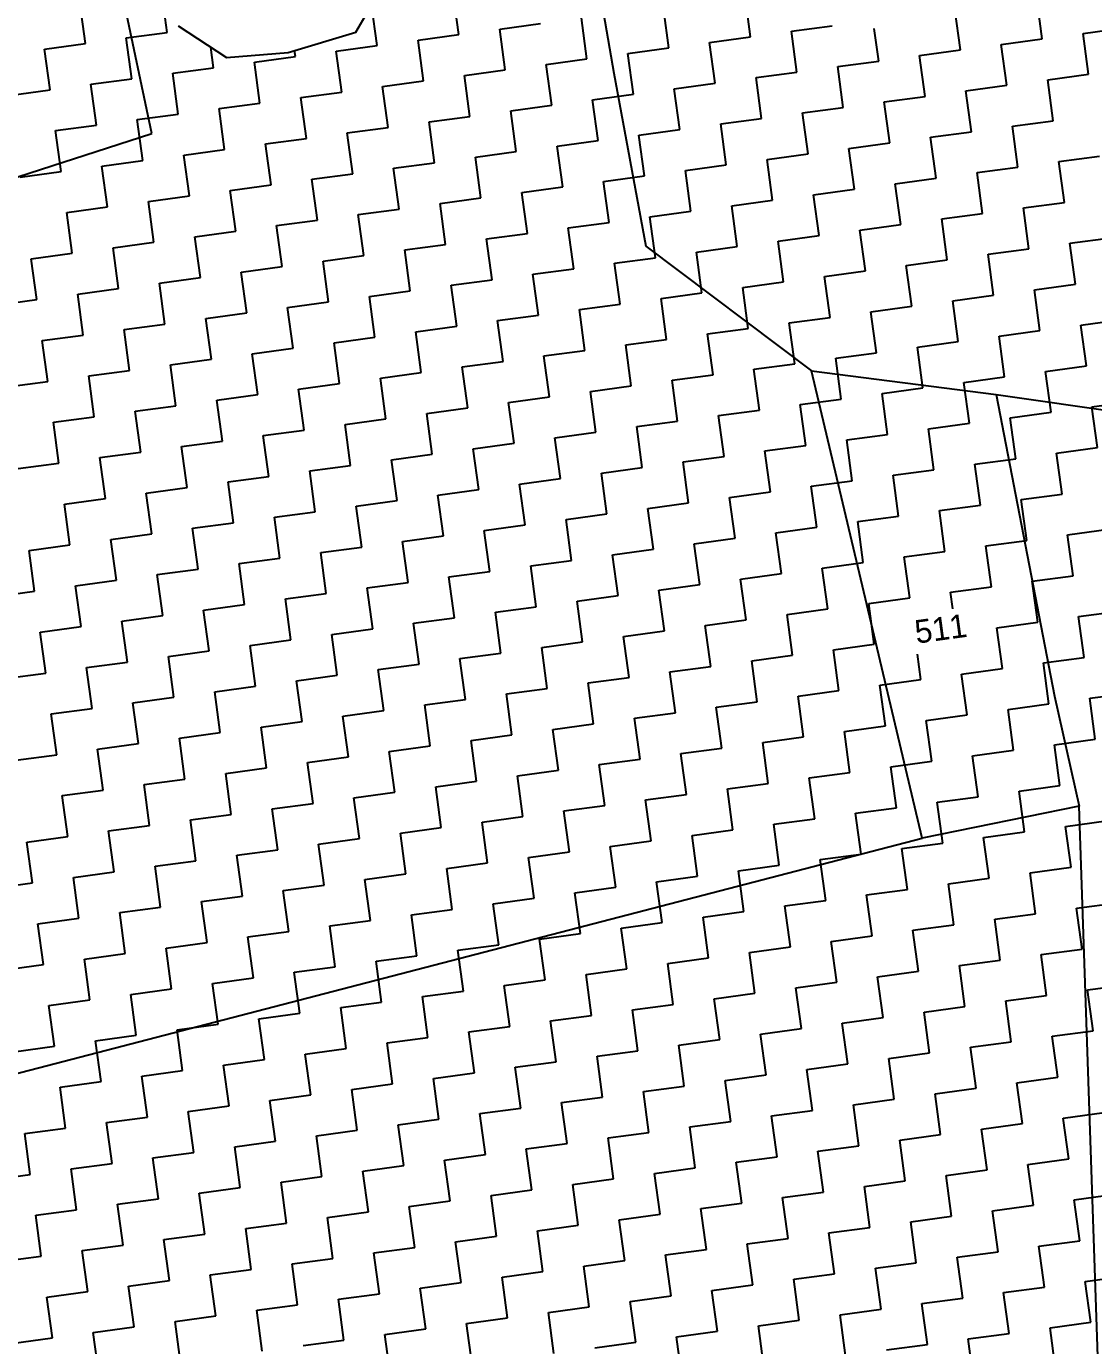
# Model space of a CAD drawing. Header units: metres. Extents: x 318393 to 319412, y 1868341 to 1869380.
# Drawn here: x 318640.6 to 318741.3, y 1869068.6 to 1869193.2 of the extents above; entities that cross this region are included whole.
import ezdxf

# ---------------------------------------------------------------- set-up
doc = ezdxf.new("R2010")
doc.units = ezdxf.units.M
doc.header["$LTSCALE"] = 0.3
doc.header["$MEASUREMENT"] = 0
for name, color, linetype in [('POLY_HATCH', 12, 'CONTINUOUS'), ('POLY_PARCEL', 6, 'CONTINUOUS'), ('TEXT_PARCEL', 7, 'CONTINUOUS')]:
    doc.layers.add(name, color=color, linetype=linetype)
doc.styles.add('TEXT_MAP', font='')
doc.styles.get('TEXT_MAP').set_extended_font_data('Kruti Dev 050')

msp = doc.modelspace()

# ---------------------------------------------------------------- linework, layer by layer
at = {"layer": 'POLY_HATCH'}
for p, q in [((318671.69, 1869192.68), (318675.08, 1869198.54)), ((318654.91, 1869193.28), (318659.47, 1869190.29)), ((318665.31, 1869190.75), (318671.69, 1869192.68)), ((318659.47, 1869190.29), (318665.31, 1869190.75))]:
    msp.add_line(p, q, dxfattribs=at)
at = {"layer": 'POLY_HATCH', "linetype": 'Continuous'}
for p, q in [((318681.41, 1869192.45), (318680.89, 1869196.31)), ((318708.95, 1869192.25), (318708.43, 1869196.11)), ((318646.16, 1869191.62), (318645.64, 1869195.48)), ((318673.7, 1869191.41), (318673.18, 1869195.25)), ((318701.23, 1869191.2), (318700.76, 1869194.74)), ((318728.77, 1869191), (318728.25, 1869194.85)), ((318736.49, 1869192.04), (318735.97, 1869195.9)), ((318653.88, 1869192.66), (318653.69, 1869194.05)), ((318685.27, 1869192.97), (318689.13, 1869193.5)), ((318693.51, 1869190.16), (318692.99, 1869194.02)), ((318650.02, 1869192.14), (318653.88, 1869192.66)), ((318677.56, 1869191.93), (318681.41, 1869192.45)), ((318685.8, 1869189.12), (318685.27, 1869192.97)), ((318705.09, 1869191.72), (318708.95, 1869192.25)), ((318712.81, 1869192.77), (318716.67, 1869193.29)), ((318713.33, 1869188.91), (318712.81, 1869192.77)), ((318721.05, 1869189.95), (318720.64, 1869193.02)), ((318740.35, 1869192.56), (318744.21, 1869193.08)), ((318740.87, 1869188.7), (318740.35, 1869192.56)), ((318642.3, 1869191.09), (318646.16, 1869191.62)), ((318642.82, 1869187.24), (318642.3, 1869191.09)), ((318650.54, 1869188.28), (318650.02, 1869192.14)), ((318658.26, 1869189.32), (318658, 1869191.25)), ((318669.84, 1869190.89), (318673.7, 1869191.41)), ((318678.08, 1869188.07), (318677.56, 1869191.93)), ((318697.37, 1869190.68), (318701.23, 1869191.2)), ((318705.61, 1869187.86), (318705.09, 1869191.72)), ((318724.91, 1869190.47), (318728.77, 1869191)), ((318732.63, 1869191.52), (318736.49, 1869192.04)), ((318733.15, 1869187.66), (318732.63, 1869191.52)), ((318662.12, 1869189.84), (318665.98, 1869190.37)), ((318662.64, 1869185.98), (318662.12, 1869189.84)), ((318665.98, 1869190.37), (318665.9, 1869190.93)), ((318670.36, 1869187.03), (318669.84, 1869190.89)), ((318689.66, 1869189.64), (318693.51, 1869190.16)), ((318697.9, 1869186.82), (318697.37, 1869190.68)), ((318717.19, 1869189.43), (318721.05, 1869189.95)), ((318725.43, 1869186.61), (318724.91, 1869190.47)), ((318654.4, 1869188.8), (318658.26, 1869189.32)), ((318654.92, 1869184.94), (318654.4, 1869188.8)), ((318681.94, 1869188.59), (318685.8, 1869189.12)), ((318682.46, 1869184.73), (318681.94, 1869188.59)), ((318690.18, 1869185.78), (318689.66, 1869189.64)), ((318709.47, 1869188.39), (318713.33, 1869188.91)), ((318717.71, 1869185.57), (318717.19, 1869189.43)), ((318737.01, 1869188.18), (318740.87, 1869188.7)), ((318638.96, 1869186.71), (318642.82, 1869187.24)), ((318646.68, 1869187.76), (318650.54, 1869188.28)), ((318647.2, 1869183.9), (318646.68, 1869187.76)), ((318674.22, 1869187.55), (318678.08, 1869188.07)), ((318674.74, 1869183.69), (318674.22, 1869187.55)), ((318701.75, 1869187.34), (318705.61, 1869187.86)), ((318702.28, 1869183.48), (318701.75, 1869187.34)), ((318710, 1869184.53), (318709.47, 1869188.39)), ((318729.29, 1869187.14), (318733.15, 1869187.66)), ((318737.53, 1869184.32), (318737.01, 1869188.18)), ((318658.78, 1869185.46), (318662.64, 1869185.98)), ((318666.5, 1869186.51), (318670.36, 1869187.03)), ((318667.02, 1869182.65), (318666.5, 1869186.51)), ((318694.04, 1869186.3), (318697.9, 1869186.82)), ((318694.56, 1869182.44), (318694.04, 1869186.3)), ((318721.57, 1869186.09), (318725.43, 1869186.61)), ((318722.09, 1869182.23), (318721.57, 1869186.09)), ((318729.81, 1869183.28), (318729.29, 1869187.14)), ((318651.06, 1869184.42), (318654.92, 1869184.94)), ((318659.3, 1869181.6), (318658.78, 1869185.46)), ((318678.6, 1869184.21), (318682.46, 1869184.73)), ((318686.32, 1869185.26), (318690.18, 1869185.78)), ((318686.84, 1869181.4), (318686.32, 1869185.26)), ((318713.85, 1869185.05), (318717.71, 1869185.57)), ((318714.38, 1869181.19), (318713.85, 1869185.05)), ((318643.34, 1869183.38), (318647.2, 1869183.9)), ((318651.58, 1869180.56), (318651.06, 1869184.42)), ((318670.88, 1869183.17), (318674.74, 1869183.69)), ((318679.12, 1869180.35), (318678.6, 1869184.21)), ((318698.42, 1869182.96), (318702.28, 1869183.48)), ((318706.14, 1869184.01), (318710, 1869184.53)), ((318706.66, 1869180.15), (318706.14, 1869184.01)), ((318733.67, 1869183.8), (318737.53, 1869184.32)), ((318734.19, 1869179.94), (318733.67, 1869183.8)), ((318643.87, 1869179.52), (318643.34, 1869183.38)), ((318663.16, 1869182.13), (318667.02, 1869182.65)), ((318671.4, 1869179.31), (318670.88, 1869183.17)), ((318690.7, 1869181.92), (318694.56, 1869182.44)), ((318698.94, 1869179.1), (318698.42, 1869182.96)), ((318725.95, 1869182.76), (318729.81, 1869183.28)), ((318726.48, 1869178.9), (318725.95, 1869182.76)), ((318655.44, 1869181.08), (318659.3, 1869181.6)), ((318655.97, 1869177.22), (318655.44, 1869181.08)), ((318663.68, 1869178.27), (318663.16, 1869182.13)), ((318682.98, 1869180.87), (318686.84, 1869181.4)), ((318691.22, 1869178.06), (318690.7, 1869181.92)), ((318710.52, 1869180.67), (318714.38, 1869181.19)), ((318718.24, 1869181.71), (318722.09, 1869182.23)), ((318718.76, 1869177.85), (318718.24, 1869181.71)), ((318647.72, 1869180.04), (318651.58, 1869180.56)), ((318648.25, 1869176.18), (318647.72, 1869180.04)), ((318675.26, 1869179.83), (318679.12, 1869180.35)), ((318675.78, 1869175.97), (318675.26, 1869179.83)), ((318683.5, 1869177.02), (318682.98, 1869180.87)), ((318702.8, 1869179.62), (318706.66, 1869180.15)), ((318711.04, 1869176.81), (318710.52, 1869180.67)), ((318730.34, 1869179.42), (318734.19, 1869179.94)), ((318738.05, 1869180.46), (318741.91, 1869180.98)), ((318738.58, 1869176.6), (318738.05, 1869180.46)), ((318640.01, 1869178.99), (318643.87, 1869179.52)), ((318667.54, 1869178.79), (318671.4, 1869179.31)), ((318668.06, 1869174.93), (318667.54, 1869178.79)), ((318695.08, 1869178.58), (318698.94, 1869179.1)), ((318695.6, 1869174.72), (318695.08, 1869178.58)), ((318703.32, 1869175.77), (318702.8, 1869179.62)), ((318722.62, 1869178.37), (318726.48, 1869178.9)), ((318730.86, 1869175.56), (318730.34, 1869179.42)), ((318659.82, 1869177.74), (318663.68, 1869178.27)), ((318660.35, 1869173.89), (318659.82, 1869177.74)), ((318687.36, 1869177.54), (318691.22, 1869178.06)), ((318687.88, 1869173.68), (318687.36, 1869177.54)), ((318714.9, 1869177.33), (318718.76, 1869177.85)), ((318715.42, 1869173.47), (318714.9, 1869177.33)), ((318723.14, 1869174.51), (318722.62, 1869178.37)), ((318644.39, 1869175.66), (318648.25, 1869176.18)), ((318652.11, 1869176.7), (318655.97, 1869177.22)), ((318652.63, 1869172.84), (318652.11, 1869176.7)), ((318679.64, 1869176.49), (318683.5, 1869177.02)), ((318680.16, 1869172.63), (318679.64, 1869176.49)), ((318707.18, 1869176.29), (318711.04, 1869176.81)), ((318707.7, 1869172.43), (318707.18, 1869176.29)), ((318734.72, 1869176.08), (318738.58, 1869176.6)), ((318735.24, 1869172.22), (318734.72, 1869176.08)), ((318644.91, 1869171.8), (318644.39, 1869175.66)), ((318664.21, 1869174.41), (318668.06, 1869174.93)), ((318671.92, 1869175.45), (318675.78, 1869175.97)), ((318672.45, 1869171.59), (318671.92, 1869175.45)), ((318699.46, 1869175.24), (318703.32, 1869175.77)), ((318699.98, 1869171.38), (318699.46, 1869175.24)), ((318727, 1869175.04), (318730.86, 1869175.56)), ((318727.52, 1869171.18), (318727, 1869175.04)), ((318656.49, 1869173.36), (318660.35, 1869173.89)), ((318664.73, 1869170.55), (318664.21, 1869174.41)), ((318684.02, 1869173.16), (318687.88, 1869173.68)), ((318691.74, 1869174.2), (318695.6, 1869174.72)), ((318692.26, 1869170.34), (318691.74, 1869174.2)), ((318719.28, 1869173.99), (318723.14, 1869174.51)), ((318719.8, 1869170.13), (318719.28, 1869173.99)), ((318648.77, 1869172.32), (318652.63, 1869172.84)), ((318649.29, 1869168.46), (318648.77, 1869172.32)), ((318657.01, 1869169.5), (318656.49, 1869173.36)), ((318676.31, 1869172.11), (318680.16, 1869172.63)), ((318684.55, 1869169.3), (318684.02, 1869173.16)), ((318703.84, 1869171.91), (318707.7, 1869172.43)), ((318711.56, 1869172.95), (318715.42, 1869173.47)), ((318712.08, 1869169.09), (318711.56, 1869172.95)), ((318739.1, 1869172.74), (318742.96, 1869173.26)), ((318739.62, 1869168.88), (318739.1, 1869172.74)), ((318641.05, 1869171.28), (318644.91, 1869171.8)), ((318641.57, 1869167.42), (318641.05, 1869171.28)), ((318668.59, 1869171.07), (318672.45, 1869171.59)), ((318669.11, 1869167.21), (318668.59, 1869171.07)), ((318676.83, 1869168.25), (318676.31, 1869172.11)), ((318696.12, 1869170.86), (318699.98, 1869171.38)), ((318704.36, 1869168.05), (318703.84, 1869171.91)), ((318723.66, 1869170.66), (318727.52, 1869171.18)), ((318731.38, 1869171.7), (318735.24, 1869172.22)), ((318731.9, 1869167.84), (318731.38, 1869171.7)), ((318660.87, 1869170.03), (318664.73, 1869170.55)), ((318661.39, 1869166.17), (318660.87, 1869170.03)), ((318688.4, 1869169.82), (318692.26, 1869170.34)), ((318688.93, 1869165.96), (318688.4, 1869169.82)), ((318696.65, 1869167), (318696.12, 1869170.86)), ((318715.94, 1869169.61), (318719.8, 1869170.13)), ((318724.18, 1869166.8), (318723.66, 1869170.66)), ((318653.15, 1869168.98), (318657.01, 1869169.5)), ((318653.67, 1869165.12), (318653.15, 1869168.98)), ((318680.69, 1869168.78), (318684.55, 1869169.3)), ((318681.21, 1869164.92), (318680.69, 1869168.78)), ((318708.22, 1869168.57), (318712.08, 1869169.09)), ((318708.74, 1869164.71), (318708.22, 1869168.57)), ((318716.46, 1869165.75), (318715.94, 1869169.61)), ((318735.76, 1869168.36), (318739.62, 1869168.88)), ((318637.71, 1869166.9), (318641.57, 1869167.42)), ((318645.43, 1869167.94), (318649.29, 1869168.46)), ((318645.95, 1869164.08), (318645.43, 1869167.94)), ((318672.97, 1869167.73), (318676.83, 1869168.25)), ((318673.49, 1869163.87), (318672.97, 1869167.73)), ((318700.5, 1869167.52), (318704.36, 1869168.05)), ((318701.03, 1869163.67), (318700.5, 1869167.52)), ((318728.04, 1869167.32), (318731.9, 1869167.84)), ((318728.56, 1869163.46), (318728.04, 1869167.32)), ((318736.28, 1869164.5), (318735.76, 1869168.36)), ((318657.53, 1869165.64), (318661.39, 1869166.17)), ((318665.25, 1869166.69), (318669.11, 1869167.21)), ((318665.77, 1869162.83), (318665.25, 1869166.69)), ((318692.79, 1869166.48), (318696.65, 1869167)), ((318693.31, 1869162.62), (318692.79, 1869166.48)), ((318720.32, 1869166.27), (318724.18, 1869166.8)), ((318720.84, 1869162.41), (318720.32, 1869166.27)), ((318649.81, 1869164.6), (318653.67, 1869165.12)), ((318658.05, 1869161.79), (318657.53, 1869165.64)), ((318677.35, 1869164.39), (318681.21, 1869164.92)), ((318685.07, 1869165.44), (318688.93, 1869165.96)), ((318685.59, 1869161.58), (318685.07, 1869165.44)), ((318712.6, 1869165.23), (318716.46, 1869165.75)), ((318713.13, 1869161.37), (318712.6, 1869165.23)), ((318740.14, 1869165.02), (318744, 1869165.55)), ((318740.66, 1869161.16), (318740.14, 1869165.02)), ((318642.09, 1869163.56), (318645.95, 1869164.08)), ((318642.61, 1869159.7), (318642.09, 1869163.56)), ((318650.33, 1869160.74), (318649.81, 1869164.6)), ((318669.63, 1869163.35), (318673.49, 1869163.87)), ((318677.87, 1869160.53), (318677.35, 1869164.39)), ((318697.17, 1869163.14), (318701.03, 1869163.67)), ((318704.89, 1869164.19), (318708.74, 1869164.71)), ((318705.41, 1869160.33), (318704.89, 1869164.19)), ((318732.42, 1869163.98), (318736.28, 1869164.5)), ((318732.94, 1869160.12), (318732.42, 1869163.98)), ((318661.91, 1869162.31), (318665.77, 1869162.83)), ((318662.43, 1869158.45), (318661.91, 1869162.31)), ((318670.15, 1869159.49), (318669.63, 1869163.35)), ((318689.45, 1869162.1), (318693.31, 1869162.62)), ((318697.69, 1869159.28), (318697.17, 1869163.14)), ((318716.99, 1869161.89), (318720.84, 1869162.41)), ((318724.7, 1869162.94), (318728.56, 1869163.46)), ((318725.23, 1869159.08), (318724.7, 1869162.94)), ((318654.19, 1869161.26), (318658.05, 1869161.79)), ((318654.71, 1869157.4), (318654.19, 1869161.26)), ((318681.73, 1869161.06), (318685.59, 1869161.58)), ((318689.97, 1869158.24), (318689.45, 1869162.1)), ((318709.27, 1869160.85), (318713.13, 1869161.37)), ((318717.51, 1869158.03), (318716.99, 1869161.89)), ((318736.8, 1869160.64), (318740.66, 1869161.16)), ((318646.47, 1869160.22), (318650.33, 1869160.74)), ((318647, 1869156.36), (318646.47, 1869160.22)), ((318674.01, 1869160.01), (318677.87, 1869160.53)), ((318674.53, 1869156.15), (318674.01, 1869160.01)), ((318682.25, 1869157.2), (318681.73, 1869161.06)), ((318701.55, 1869159.81), (318705.41, 1869160.33)), ((318709.79, 1869156.99), (318709.27, 1869160.85)), ((318729.08, 1869159.6), (318732.94, 1869160.12)), ((318737.33, 1869156.78), (318736.8, 1869160.64)), ((318638.76, 1869159.18), (318642.61, 1869159.7)), ((318666.29, 1869158.97), (318670.15, 1869159.49)), ((318666.81, 1869155.11), (318666.29, 1869158.97)), ((318693.83, 1869158.76), (318697.69, 1869159.28)), ((318694.35, 1869154.9), (318693.83, 1869158.76)), ((318702.07, 1869155.95), (318701.55, 1869159.81)), ((318721.37, 1869158.56), (318725.23, 1869159.08)), ((318729.61, 1869155.74), (318729.08, 1869159.6)), ((318650.86, 1869156.88), (318654.71, 1869157.4)), ((318658.57, 1869157.93), (318662.43, 1869158.45)), ((318659.1, 1869154.07), (318658.57, 1869157.93)), ((318686.11, 1869157.72), (318689.97, 1869158.24)), ((318686.63, 1869153.86), (318686.11, 1869157.72)), ((318713.65, 1869157.51), (318717.51, 1869158.03)), ((318714.17, 1869153.65), (318713.65, 1869157.51)), ((318721.89, 1869154.7), (318721.37, 1869158.56)), ((318741.18, 1869157.31), (318745.04, 1869157.83)), ((318643.14, 1869155.84), (318647, 1869156.36)), ((318651.38, 1869153.02), (318650.86, 1869156.88)), ((318670.67, 1869155.63), (318674.53, 1869156.15)), ((318678.39, 1869156.68), (318682.25, 1869157.2)), ((318678.91, 1869152.82), (318678.39, 1869156.68)), ((318705.93, 1869156.47), (318709.79, 1869156.99)), ((318706.45, 1869152.61), (318705.93, 1869156.47)), ((318733.47, 1869156.26), (318737.33, 1869156.78)), ((318733.99, 1869152.4), (318733.47, 1869156.26)), ((318741.71, 1869153.45), (318741.18, 1869157.31)), ((318643.66, 1869151.98), (318643.14, 1869155.84)), ((318662.95, 1869154.59), (318666.81, 1869155.11)), ((318671.2, 1869151.77), (318670.67, 1869155.63)), ((318690.49, 1869154.38), (318694.35, 1869154.9)), ((318698.21, 1869155.43), (318702.07, 1869155.95)), ((318698.73, 1869151.57), (318698.21, 1869155.43)), ((318725.75, 1869155.22), (318729.61, 1869155.74)), ((318726.27, 1869151.36), (318725.75, 1869155.22)), ((318655.24, 1869153.55), (318659.1, 1869154.07)), ((318663.48, 1869150.73), (318662.95, 1869154.59)), ((318682.77, 1869153.34), (318686.63, 1869153.86)), ((318691.01, 1869150.52), (318690.49, 1869154.38)), ((318710.31, 1869153.13), (318714.17, 1869153.65)), ((318718.03, 1869154.17), (318721.89, 1869154.7)), ((318718.55, 1869150.32), (318718.03, 1869154.17)), ((318647.52, 1869152.5), (318651.38, 1869153.02)), ((318648.04, 1869148.64), (318647.52, 1869152.5)), ((318655.76, 1869149.69), (318655.24, 1869153.55)), ((318675.05, 1869152.29), (318678.91, 1869152.82)), ((318683.3, 1869149.48), (318682.77, 1869153.34)), ((318702.59, 1869152.09), (318706.45, 1869152.61)), ((318710.83, 1869149.27), (318710.31, 1869153.13)), ((318730.13, 1869151.88), (318733.99, 1869152.4)), ((318737.85, 1869152.92), (318741.71, 1869153.45)), ((318738.37, 1869149.06), (318737.85, 1869152.92)), ((318639.8, 1869151.46), (318643.66, 1869151.98)), ((318667.34, 1869151.25), (318671.2, 1869151.77)), ((318667.86, 1869147.39), (318667.34, 1869151.25)), ((318675.58, 1869148.44), (318675.05, 1869152.29)), ((318694.87, 1869151.04), (318698.73, 1869151.57)), ((318703.11, 1869148.23), (318702.59, 1869152.09)), ((318722.41, 1869150.84), (318726.27, 1869151.36)), ((318730.65, 1869148.02), (318730.13, 1869151.88)), ((318659.62, 1869150.21), (318663.48, 1869150.73)), ((318660.14, 1869146.35), (318659.62, 1869150.21)), ((318687.15, 1869150), (318691.01, 1869150.52)), ((318687.68, 1869146.14), (318687.15, 1869150)), ((318695.39, 1869147.18), (318694.87, 1869151.04)), ((318714.69, 1869149.79), (318718.55, 1869150.32)), ((318722.93, 1869146.98), (318722.41, 1869150.84)), ((318644.18, 1869148.12), (318648.04, 1869148.64)), ((318651.9, 1869149.16), (318655.76, 1869149.69)), ((318652.42, 1869145.3), (318651.9, 1869149.16)), ((318679.44, 1869148.96), (318683.3, 1869149.48)), ((318679.96, 1869145.1), (318679.44, 1869148.96)), ((318706.97, 1869148.75), (318710.83, 1869149.27)), ((318707.49, 1869144.89), (318706.97, 1869148.75)), ((318715.21, 1869145.93), (318714.69, 1869149.79)), ((318734.51, 1869148.54), (318738.37, 1869149.06)), ((318644.7, 1869144.26), (318644.18, 1869148.12)), ((318664, 1869146.87), (318667.86, 1869147.39)), ((318671.72, 1869147.91), (318675.58, 1869148.44)), ((318672.24, 1869144.05), (318671.72, 1869147.91)), ((318699.25, 1869147.71), (318703.11, 1869148.23)), ((318699.78, 1869143.85), (318699.25, 1869147.71)), ((318726.79, 1869147.5), (318730.65, 1869148.02)), ((318727.31, 1869143.64), (318726.79, 1869147.5)), ((318735.03, 1869144.68), (318734.51, 1869148.54)), ((318656.28, 1869145.83), (318660.14, 1869146.35)), ((318664.52, 1869143.01), (318664, 1869146.87)), ((318683.82, 1869145.62), (318687.68, 1869146.14)), ((318691.54, 1869146.66), (318695.39, 1869147.18)), ((318692.06, 1869142.8), (318691.54, 1869146.66)), ((318719.07, 1869146.46), (318722.93, 1869146.98)), ((318719.59, 1869142.6), (318719.07, 1869146.46)), ((318648.56, 1869144.78), (318652.42, 1869145.3)), ((318656.8, 1869141.97), (318656.28, 1869145.83)), ((318676.1, 1869144.58), (318679.96, 1869145.1)), ((318684.34, 1869141.76), (318683.82, 1869145.62)), ((318703.64, 1869144.37), (318707.49, 1869144.89)), ((318711.35, 1869145.41), (318715.21, 1869145.93)), ((318711.88, 1869141.55), (318711.35, 1869145.41)), ((318738.89, 1869145.21), (318742.75, 1869145.73)), ((318739.41, 1869141.35), (318738.89, 1869145.21)), ((318640.84, 1869143.74), (318644.7, 1869144.26)), ((318641.36, 1869139.88), (318640.84, 1869143.74)), ((318649.08, 1869140.92), (318648.56, 1869144.78)), ((318668.38, 1869143.53), (318672.24, 1869144.05)), ((318676.62, 1869140.72), (318676.1, 1869144.58)), ((318695.92, 1869143.33), (318699.78, 1869143.85)), ((318704.16, 1869140.51), (318703.64, 1869144.37)), ((318723.45, 1869143.12), (318727.31, 1869143.64)), ((318731.17, 1869144.16), (318735.03, 1869144.68)), ((318731.69, 1869140.3), (318731.17, 1869144.16)), ((318660.66, 1869142.49), (318664.52, 1869143.01)), ((318661.18, 1869138.63), (318660.66, 1869142.49)), ((318668.9, 1869139.67), (318668.38, 1869143.53)), ((318688.2, 1869142.28), (318692.06, 1869142.8)), ((318696.44, 1869139.47), (318695.92, 1869143.33)), ((318715.73, 1869142.07), (318719.59, 1869142.6)), ((318723.98, 1869139.26), (318723.45, 1869143.12)), ((318652.94, 1869141.45), (318656.8, 1869141.97)), ((318653.46, 1869137.59), (318652.94, 1869141.45)), ((318680.48, 1869141.24), (318684.34, 1869141.76)), ((318681, 1869137.38), (318680.48, 1869141.24)), ((318688.72, 1869138.42), (318688.2, 1869142.28)), ((318708.02, 1869141.03), (318711.88, 1869141.55)), ((318716.26, 1869138.22), (318715.73, 1869142.07)), ((318735.55, 1869140.82), (318739.41, 1869141.35)), ((318637.51, 1869139.36), (318641.36, 1869139.88)), ((318645.22, 1869140.4), (318649.08, 1869140.92)), ((318645.75, 1869136.54), (318645.22, 1869140.4)), ((318672.76, 1869140.19), (318676.62, 1869140.72)), ((318673.28, 1869136.34), (318672.76, 1869140.19)), ((318700.3, 1869139.99), (318704.16, 1869140.51)), ((318700.82, 1869136.13), (318700.3, 1869139.99)), ((318708.54, 1869137.17), (318708.02, 1869141.03)), ((318727.83, 1869139.78), (318731.69, 1869140.3)), ((318736.07, 1869136.97), (318735.55, 1869140.82)), ((318665.04, 1869139.15), (318668.9, 1869139.67)), ((318665.56, 1869135.29), (318665.04, 1869139.15)), ((318692.58, 1869138.94), (318696.44, 1869139.47)), ((318693.1, 1869135.09), (318692.58, 1869138.94)), ((318720.12, 1869138.74), (318723.98, 1869139.26)), ((318720.64, 1869134.88), (318720.12, 1869138.74)), ((318728.05, 1869138.21), (318727.83, 1869139.78)), ((318649.6, 1869137.06), (318653.46, 1869137.59)), ((318657.32, 1869138.11), (318661.18, 1869138.63)), ((318657.85, 1869134.25), (318657.32, 1869138.11)), ((318684.86, 1869137.9), (318688.72, 1869138.42)), ((318685.38, 1869134.04), (318684.86, 1869137.9)), ((318712.4, 1869137.69), (318716.26, 1869138.22)), ((318712.92, 1869133.83), (318712.4, 1869137.69)), ((318739.93, 1869137.49), (318743.79, 1869138.01)), ((318740.46, 1869133.63), (318739.93, 1869137.49)), ((318641.89, 1869136.02), (318645.75, 1869136.54)), ((318650.13, 1869133.2), (318649.6, 1869137.06)), ((318669.42, 1869135.81), (318673.28, 1869136.34)), ((318677.14, 1869136.86), (318681, 1869137.38)), ((318677.66, 1869133), (318677.14, 1869136.86)), ((318704.68, 1869136.65), (318708.54, 1869137.17)), ((318705.2, 1869132.79), (318704.68, 1869136.65)), ((318732.22, 1869136.44), (318736.07, 1869136.97)), ((318732.74, 1869132.58), (318732.22, 1869136.44)), ((318642.41, 1869132.16), (318641.89, 1869136.02)), ((318661.7, 1869134.77), (318665.56, 1869135.29)), ((318669.94, 1869131.95), (318669.42, 1869135.81)), ((318689.24, 1869134.56), (318693.1, 1869135.09)), ((318696.96, 1869135.61), (318700.82, 1869136.13)), ((318697.48, 1869131.75), (318696.96, 1869135.61)), ((318653.99, 1869133.73), (318657.85, 1869134.25)), ((318654.51, 1869129.87), (318653.99, 1869133.73)), ((318662.23, 1869130.91), (318661.7, 1869134.77)), ((318681.52, 1869133.52), (318685.38, 1869134.04)), ((318689.76, 1869130.7), (318689.24, 1869134.56)), ((318709.06, 1869133.31), (318712.92, 1869133.83)), ((318716.78, 1869134.36), (318720.64, 1869134.88)), ((318717.3, 1869130.5), (318716.78, 1869134.36)), ((318725.02, 1869131.54), (318724.7, 1869133.93)), ((318646.27, 1869132.68), (318650.13, 1869133.2)), ((318646.79, 1869128.82), (318646.27, 1869132.68)), ((318673.8, 1869132.48), (318677.66, 1869133)), ((318674.33, 1869128.62), (318673.8, 1869132.48)), ((318682.04, 1869129.66), (318681.52, 1869133.52)), ((318701.34, 1869132.27), (318705.2, 1869132.79)), ((318709.58, 1869129.45), (318709.06, 1869133.31)), ((318728.88, 1869132.06), (318732.74, 1869132.58)), ((318736.6, 1869133.11), (318740.46, 1869133.63)), ((318737.12, 1869129.25), (318736.6, 1869133.11)), ((318638.55, 1869131.64), (318642.41, 1869132.16)), ((318666.09, 1869131.43), (318669.94, 1869131.95)), ((318666.61, 1869127.57), (318666.09, 1869131.43)), ((318693.62, 1869131.23), (318697.48, 1869131.75)), ((318694.14, 1869127.37), (318693.62, 1869131.23)), ((318701.86, 1869128.41), (318701.34, 1869132.27)), ((318721.16, 1869131.02), (318725.02, 1869131.54)), ((318729.4, 1869128.2), (318728.88, 1869132.06)), ((318658.37, 1869130.39), (318662.23, 1869130.91)), ((318658.89, 1869126.53), (318658.37, 1869130.39)), ((318685.9, 1869130.18), (318689.76, 1869130.7)), ((318686.43, 1869126.32), (318685.9, 1869130.18)), ((318713.44, 1869129.98), (318717.3, 1869130.5)), ((318713.96, 1869126.12), (318713.44, 1869129.98)), ((318721.68, 1869127.16), (318721.16, 1869131.02)), ((318740.98, 1869129.77), (318744.84, 1869130.29)), ((318642.93, 1869128.3), (318646.79, 1869128.82)), ((318650.65, 1869129.35), (318654.51, 1869129.87)), ((318651.17, 1869125.49), (318650.65, 1869129.35)), ((318678.19, 1869129.14), (318682.04, 1869129.66)), ((318678.71, 1869125.28), (318678.19, 1869129.14)), ((318705.72, 1869128.93), (318709.58, 1869129.45)), ((318706.24, 1869125.07), (318705.72, 1869128.93)), ((318733.26, 1869128.72), (318737.12, 1869129.25)), ((318733.78, 1869124.87), (318733.26, 1869128.72)), ((318741.5, 1869125.91), (318740.98, 1869129.77)), ((318643.45, 1869124.44), (318642.93, 1869128.3)), ((318662.75, 1869127.05), (318666.61, 1869127.57)), ((318670.47, 1869128.1), (318674.33, 1869128.62)), ((318670.99, 1869124.24), (318670.47, 1869128.1)), ((318698, 1869127.89), (318701.86, 1869128.41)), ((318698.53, 1869124.03), (318698, 1869127.89)), ((318725.54, 1869127.68), (318729.4, 1869128.2)), ((318726.06, 1869123.82), (318725.54, 1869127.68)), ((318655.03, 1869126.01), (318658.89, 1869126.53)), ((318663.27, 1869123.19), (318662.75, 1869127.05)), ((318682.57, 1869125.8), (318686.43, 1869126.32)), ((318690.28, 1869126.84), (318694.14, 1869127.37)), ((318690.81, 1869122.99), (318690.28, 1869126.84)), ((318717.82, 1869126.64), (318721.68, 1869127.16)), ((318718.34, 1869122.78), (318717.82, 1869126.64)), ((318647.31, 1869124.96), (318651.17, 1869125.49)), ((318647.83, 1869121.11), (318647.31, 1869124.96)), ((318655.55, 1869122.15), (318655.03, 1869126.01)), ((318674.85, 1869124.76), (318678.71, 1869125.28)), ((318683.09, 1869121.94), (318682.57, 1869125.8)), ((318702.38, 1869124.55), (318706.24, 1869125.07)), ((318710.1, 1869125.59), (318713.96, 1869126.12)), ((318710.62, 1869121.73), (318710.1, 1869125.59)), ((318737.64, 1869125.39), (318741.5, 1869125.91)), ((318738.16, 1869121.53), (318737.64, 1869125.39)), ((318639.59, 1869123.92), (318643.45, 1869124.44)), ((318667.13, 1869123.71), (318670.99, 1869124.24)), ((318667.65, 1869119.85), (318667.13, 1869123.71)), ((318675.37, 1869120.9), (318674.85, 1869124.76)), ((318694.67, 1869123.51), (318698.53, 1869124.03)), ((318702.91, 1869120.69), (318702.38, 1869124.55)), ((318722.2, 1869123.3), (318726.06, 1869123.82)), ((318729.92, 1869124.34), (318733.78, 1869124.87)), ((318730.44, 1869120.48), (318729.92, 1869124.34)), ((318659.41, 1869122.67), (318663.27, 1869123.19)), ((318659.93, 1869118.81), (318659.41, 1869122.67)), ((318686.95, 1869122.46), (318690.81, 1869122.99)), ((318687.47, 1869118.6), (318686.95, 1869122.46)), ((318695.19, 1869119.65), (318694.67, 1869123.51)), ((318714.48, 1869122.26), (318718.34, 1869122.78)), ((318722.72, 1869119.44), (318722.2, 1869123.3)), ((318651.69, 1869121.63), (318655.55, 1869122.15)), ((318652.21, 1869117.77), (318651.69, 1869121.63)), ((318679.23, 1869121.42), (318683.09, 1869121.94)), ((318679.75, 1869117.56), (318679.23, 1869121.42)), ((318706.77, 1869121.21), (318710.62, 1869121.73)), ((318707.29, 1869117.35), (318706.77, 1869121.21)), ((318715.01, 1869118.4), (318714.48, 1869122.26)), ((318734.3, 1869121.01), (318738.16, 1869121.53)), ((318643.97, 1869120.58), (318647.83, 1869121.11)), ((318644.5, 1869116.72), (318643.97, 1869120.58)), ((318671.51, 1869120.38), (318675.37, 1869120.9)), ((318672.03, 1869116.52), (318671.51, 1869120.38)), ((318699.05, 1869120.17), (318702.91, 1869120.69)), ((318699.57, 1869116.31), (318699.05, 1869120.17)), ((318726.58, 1869119.96), (318730.44, 1869120.48)), ((318727.11, 1869116.1), (318726.58, 1869119.96)), ((318734.82, 1869117.15), (318734.3, 1869121.01)), ((318656.07, 1869118.29), (318659.93, 1869118.81)), ((318663.79, 1869119.33), (318667.65, 1869119.85)), ((318664.31, 1869115.47), (318663.79, 1869119.33)), ((318691.33, 1869119.13), (318695.19, 1869119.65)), ((318691.85, 1869115.27), (318691.33, 1869119.13)), ((318718.87, 1869118.92), (318722.72, 1869119.44)), ((318719.39, 1869115.06), (318718.87, 1869118.92)), ((318648.35, 1869117.25), (318652.21, 1869117.77)), ((318656.59, 1869114.43), (318656.07, 1869118.29)), ((318675.89, 1869117.04), (318679.75, 1869117.56)), ((318683.61, 1869118.08), (318687.47, 1869118.6)), ((318684.13, 1869114.22), (318683.61, 1869118.08)), ((318711.15, 1869117.88), (318715.01, 1869118.4)), ((318711.67, 1869114.02), (318711.15, 1869117.88)), ((318738.68, 1869117.67), (318742.54, 1869118.19)), ((318739.21, 1869113.81), (318738.68, 1869117.67)), ((318640.64, 1869116.2), (318644.5, 1869116.72)), ((318648.88, 1869113.39), (318648.35, 1869117.25)), ((318668.17, 1869116), (318672.03, 1869116.52)), ((318676.41, 1869113.18), (318675.89, 1869117.04)), ((318695.71, 1869115.79), (318699.57, 1869116.31)), ((318703.43, 1869116.83), (318707.29, 1869117.35)), ((318703.95, 1869112.97), (318703.43, 1869116.83)), ((318730.96, 1869116.63), (318734.82, 1869117.15)), ((318731.49, 1869112.77), (318730.96, 1869116.63)), ((318641.16, 1869112.34), (318640.64, 1869116.2)), ((318660.45, 1869114.95), (318664.31, 1869115.47)), ((318668.69, 1869112.14), (318668.17, 1869116)), ((318687.99, 1869114.75), (318691.85, 1869115.27)), ((318696.23, 1869111.93), (318695.71, 1869115.79)), ((318715.53, 1869114.54), (318719.39, 1869115.06)), ((318723.25, 1869115.58), (318727.11, 1869116.1)), ((318723.77, 1869111.72), (318723.25, 1869115.58)), ((318652.74, 1869113.91), (318656.59, 1869114.43)), ((318653.26, 1869110.05), (318652.74, 1869113.91)), ((318660.98, 1869111.09), (318660.45, 1869114.95)), ((318680.27, 1869113.7), (318684.13, 1869114.22)), ((318688.51, 1869110.89), (318687.99, 1869114.75)), ((318707.81, 1869113.49), (318711.67, 1869114.02)), ((318716.05, 1869110.68), (318715.53, 1869114.54)), ((318735.35, 1869113.29), (318739.21, 1869113.81)), ((318645.02, 1869112.86), (318648.88, 1869113.39)), ((318645.54, 1869109.01), (318645.02, 1869112.86)), ((318672.55, 1869112.66), (318676.41, 1869113.18)), ((318673.08, 1869108.8), (318672.55, 1869112.66)), ((318680.79, 1869109.84), (318680.27, 1869113.7)), ((318700.09, 1869112.45), (318703.95, 1869112.97)), ((318708.33, 1869109.64), (318707.81, 1869113.49)), ((318727.63, 1869112.24), (318731.49, 1869112.77)), ((318735.87, 1869109.43), (318735.35, 1869113.29)), ((318637.3, 1869111.82), (318641.16, 1869112.34)), ((318664.84, 1869111.61), (318668.69, 1869112.14)), ((318665.36, 1869107.76), (318664.84, 1869111.61)), ((318692.37, 1869111.41), (318696.23, 1869111.93)), ((318692.89, 1869107.55), (318692.37, 1869111.41)), ((318700.61, 1869108.59), (318700.09, 1869112.45)), ((318719.91, 1869111.2), (318723.77, 1869111.72)), ((318728.15, 1869108.38), (318727.63, 1869112.24)), ((318649.4, 1869109.53), (318653.26, 1869110.05)), ((318657.12, 1869110.57), (318660.98, 1869111.09)), ((318657.64, 1869106.71), (318657.12, 1869110.57)), ((318684.65, 1869110.36), (318688.51, 1869110.89)), ((318685.18, 1869106.5), (318684.65, 1869110.36)), ((318712.19, 1869110.16), (318716.05, 1869110.68)), ((318712.71, 1869106.3), (318712.19, 1869110.16)), ((318720.43, 1869107.34), (318719.91, 1869111.2)), ((318739.73, 1869109.95), (318743.59, 1869110.47)), ((318641.68, 1869108.48), (318645.54, 1869109.01)), ((318649.92, 1869105.67), (318649.4, 1869109.53)), ((318669.22, 1869108.28), (318673.08, 1869108.8)), ((318676.93, 1869109.32), (318680.79, 1869109.84)), ((318677.46, 1869105.46), (318676.93, 1869109.32)), ((318704.47, 1869109.11), (318708.33, 1869109.64)), ((318704.99, 1869105.25), (318704.47, 1869109.11)), ((318732.01, 1869108.91), (318735.87, 1869109.43)), ((318732.53, 1869105.05), (318732.01, 1869108.91)), ((318740.25, 1869106.09), (318739.73, 1869109.95)), ((318642.2, 1869104.62), (318641.68, 1869108.48)), ((318661.5, 1869107.23), (318665.36, 1869107.76)), ((318669.74, 1869104.42), (318669.22, 1869108.28)), ((318689.03, 1869107.03), (318692.89, 1869107.55)), ((318696.75, 1869108.07), (318700.61, 1869108.59)), ((318697.27, 1869104.21), (318696.75, 1869108.07)), ((318724.29, 1869107.86), (318728.15, 1869108.38)), ((318724.81, 1869104), (318724.29, 1869107.86)), ((318653.78, 1869106.19), (318657.64, 1869106.71)), ((318662.02, 1869103.37), (318661.5, 1869107.23)), ((318681.32, 1869105.98), (318685.18, 1869106.5)), ((318689.56, 1869103.17), (318689.03, 1869107.03)), ((318708.85, 1869105.78), (318712.71, 1869106.3)), ((318716.57, 1869106.82), (318720.43, 1869107.34)), ((318717.09, 1869102.96), (318716.57, 1869106.82)), ((318646.06, 1869105.15), (318649.92, 1869105.67)), ((318646.58, 1869101.29), (318646.06, 1869105.15)), ((318654.3, 1869102.33), (318653.78, 1869106.19)), ((318673.6, 1869104.94), (318677.46, 1869105.46)), ((318681.84, 1869102.12), (318681.32, 1869105.98)), ((318701.13, 1869104.73), (318704.99, 1869105.25)), ((318709.37, 1869101.92), (318708.85, 1869105.78)), ((318728.67, 1869104.53), (318732.53, 1869105.05)), ((318736.39, 1869105.57), (318740.25, 1869106.09)), ((318736.91, 1869101.71), (318736.39, 1869105.57)), ((318638.34, 1869104.1), (318642.2, 1869104.62)), ((318665.88, 1869103.9), (318669.74, 1869104.42)), ((318666.4, 1869100.04), (318665.88, 1869103.9)), ((318674.12, 1869101.08), (318673.6, 1869104.94)), ((318693.42, 1869103.69), (318697.27, 1869104.21)), ((318701.66, 1869100.87), (318701.13, 1869104.73)), ((318720.95, 1869103.48), (318724.81, 1869104)), ((318729.19, 1869100.67), (318728.67, 1869104.53)), ((318658.16, 1869102.85), (318662.02, 1869103.37)), ((318658.68, 1869098.99), (318658.16, 1869102.85)), ((318685.7, 1869102.65), (318689.56, 1869103.17)), ((318686.22, 1869098.79), (318685.7, 1869102.65)), ((318693.94, 1869099.83), (318693.42, 1869103.69)), ((318713.23, 1869102.44), (318717.09, 1869102.96)), ((318721.47, 1869099.62), (318720.95, 1869103.48)), ((318740.77, 1869102.23), (318744.63, 1869102.75)), ((318642.72, 1869100.77), (318646.58, 1869101.29)), ((318650.44, 1869101.81), (318654.3, 1869102.33)), ((318650.96, 1869097.95), (318650.44, 1869101.81)), ((318677.98, 1869101.6), (318681.84, 1869102.12)), ((318678.5, 1869097.74), (318677.98, 1869101.6)), ((318705.52, 1869101.39), (318709.37, 1869101.92)), ((318706.04, 1869097.54), (318705.52, 1869101.39)), ((318713.76, 1869098.58), (318713.23, 1869102.44)), ((318733.05, 1869101.19), (318736.91, 1869101.71)), ((318741.29, 1869098.37), (318740.77, 1869102.23)), ((318643.24, 1869096.91), (318642.72, 1869100.77)), ((318662.54, 1869099.51), (318666.4, 1869100.04)), ((318670.26, 1869100.56), (318674.12, 1869101.08)), ((318670.78, 1869096.7), (318670.26, 1869100.56)), ((318697.8, 1869100.35), (318701.66, 1869100.87)), ((318698.32, 1869096.49), (318697.8, 1869100.35)), ((318725.33, 1869100.14), (318729.19, 1869100.67)), ((318725.86, 1869096.29), (318725.33, 1869100.14)), ((318733.57, 1869097.33), (318733.05, 1869101.19)), ((318654.82, 1869098.47), (318658.68, 1869098.99)), ((318663.06, 1869095.66), (318662.54, 1869099.51)), ((318682.36, 1869098.26), (318686.22, 1869098.79)), ((318690.08, 1869099.31), (318693.94, 1869099.83)), ((318690.6, 1869095.45), (318690.08, 1869099.31)), ((318717.61, 1869099.1), (318721.47, 1869099.62)), ((318718.14, 1869095.24), (318717.61, 1869099.1)), ((318647.1, 1869097.43), (318650.96, 1869097.95)), ((318655.34, 1869094.61), (318654.82, 1869098.47)), ((318674.64, 1869097.22), (318678.5, 1869097.74)), ((318682.88, 1869094.4), (318682.36, 1869098.26)), ((318702.18, 1869097.01), (318706.04, 1869097.54)), ((318709.9, 1869098.06), (318713.76, 1869098.58)), ((318710.42, 1869094.2), (318709.9, 1869098.06)), ((318737.43, 1869097.85), (318741.29, 1869098.37)), ((318737.95, 1869093.99), (318737.43, 1869097.85)), ((318639.39, 1869096.38), (318643.24, 1869096.91)), ((318647.63, 1869093.57), (318647.1, 1869097.43)), ((318666.92, 1869096.18), (318670.78, 1869096.7)), ((318675.16, 1869093.36), (318674.64, 1869097.22)), ((318694.46, 1869095.97), (318698.32, 1869096.49)), ((318702.7, 1869093.15), (318702.18, 1869097.01)), ((318722, 1869095.76), (318725.86, 1869096.29)), ((318729.71, 1869096.81), (318733.57, 1869097.33)), ((318730.24, 1869092.95), (318729.71, 1869096.81)), ((318659.2, 1869095.13), (318663.06, 1869095.66)), ((318659.73, 1869091.27), (318659.2, 1869095.13)), ((318667.44, 1869092.32), (318666.92, 1869096.18)), ((318686.74, 1869094.93), (318690.6, 1869095.45)), ((318694.98, 1869092.11), (318694.46, 1869095.97)), ((318714.28, 1869094.72), (318718.14, 1869095.24)), ((318722.52, 1869091.9), (318722, 1869095.76)), ((318651.48, 1869094.09), (318655.34, 1869094.61)), ((318652.01, 1869090.23), (318651.48, 1869094.09)), ((318679.02, 1869093.88), (318682.88, 1869094.4)), ((318679.54, 1869090.02), (318679.02, 1869093.88)), ((318687.26, 1869091.07), (318686.74, 1869094.93)), ((318706.56, 1869093.68), (318710.42, 1869094.2)), ((318714.8, 1869090.86), (318714.28, 1869094.72)), ((318734.1, 1869093.47), (318737.95, 1869093.99)), ((318643.77, 1869093.05), (318647.63, 1869093.57)), ((318644.29, 1869089.19), (318643.77, 1869093.05)), ((318671.3, 1869092.84), (318675.16, 1869093.36)), ((318671.82, 1869088.98), (318671.3, 1869092.84)), ((318698.84, 1869092.63), (318702.7, 1869093.15)), ((318699.36, 1869088.77), (318698.84, 1869092.63)), ((318707.08, 1869089.82), (318706.56, 1869093.68)), ((318726.38, 1869092.43), (318730.24, 1869092.95)), ((318734.62, 1869089.61), (318734.1, 1869093.47)), ((318663.58, 1869091.8), (318667.44, 1869092.32)), ((318664.11, 1869087.94), (318663.58, 1869091.8)), ((318691.12, 1869091.59), (318694.98, 1869092.11)), ((318691.64, 1869087.73), (318691.12, 1869091.59)), ((318718.66, 1869091.38), (318722.52, 1869091.9)), ((318719.18, 1869087.52), (318718.66, 1869091.38)), ((318726.9, 1869088.57), (318726.38, 1869092.43)), ((318648.15, 1869089.71), (318652.01, 1869090.23)), ((318655.87, 1869090.75), (318659.73, 1869091.27)), ((318656.39, 1869086.89), (318655.87, 1869090.75)), ((318683.4, 1869090.55), (318687.26, 1869091.07)), ((318683.92, 1869086.69), (318683.4, 1869090.55)), ((318710.94, 1869090.34), (318714.8, 1869090.86)), ((318711.46, 1869086.48), (318710.94, 1869090.34)), ((318738.48, 1869090.13), (318742.34, 1869090.65)), ((318739, 1869086.27), (318738.48, 1869090.13)), ((318640.43, 1869088.67), (318644.29, 1869089.19)), ((318648.67, 1869085.85), (318648.15, 1869089.71)), ((318667.97, 1869088.46), (318671.82, 1869088.98)), ((318675.68, 1869089.5), (318679.54, 1869090.02)), ((318676.21, 1869085.64), (318675.68, 1869089.5)), ((318703.22, 1869089.3), (318707.08, 1869089.82)), ((318703.74, 1869085.44), (318703.22, 1869089.3)), ((318730.76, 1869089.09), (318734.62, 1869089.61)), ((318731.28, 1869085.23), (318730.76, 1869089.09)), ((318640.95, 1869084.81), (318640.43, 1869088.67)), ((318660.25, 1869087.42), (318664.11, 1869087.94)), ((318668.49, 1869084.6), (318667.97, 1869088.46)), ((318687.78, 1869087.21), (318691.64, 1869087.73)), ((318695.5, 1869088.25), (318699.36, 1869088.77)), ((318696.02, 1869084.39), (318695.5, 1869088.25)), ((318723.04, 1869088.04), (318726.9, 1869088.57)), ((318723.56, 1869084.19), (318723.04, 1869088.04)), ((318652.53, 1869086.37), (318656.39, 1869086.89)), ((318653.05, 1869082.51), (318652.53, 1869086.37)), ((318660.77, 1869083.56), (318660.25, 1869087.42)), ((318680.07, 1869086.16), (318683.92, 1869086.69)), ((318688.31, 1869083.35), (318687.78, 1869087.21)), ((318707.6, 1869085.96), (318711.46, 1869086.48)), ((318715.32, 1869087), (318719.18, 1869087.52)), ((318715.84, 1869083.14), (318715.32, 1869087)), ((318644.81, 1869085.33), (318648.67, 1869085.85)), ((318645.33, 1869081.47), (318644.81, 1869085.33)), ((318672.35, 1869085.12), (318676.21, 1869085.64)), ((318672.87, 1869081.26), (318672.35, 1869085.12)), ((318680.59, 1869082.31), (318680.07, 1869086.16)), ((318699.88, 1869084.91), (318703.74, 1869085.44)), ((318708.12, 1869082.1), (318707.6, 1869085.96)), ((318727.42, 1869084.71), (318731.28, 1869085.23)), ((318735.14, 1869085.75), (318739, 1869086.27)), ((318735.66, 1869081.89), (318735.14, 1869085.75)), ((318637.09, 1869084.28), (318640.95, 1869084.81)), ((318664.63, 1869084.08), (318668.49, 1869084.6)), ((318665.15, 1869080.22), (318664.63, 1869084.08)), ((318692.16, 1869083.87), (318696.02, 1869084.39)), ((318692.69, 1869080.01), (318692.16, 1869083.87)), ((318700.41, 1869081.05), (318699.88, 1869084.91)), ((318719.7, 1869083.66), (318723.56, 1869084.19)), ((318727.94, 1869080.85), (318727.42, 1869084.71)), ((318656.91, 1869083.03), (318660.77, 1869083.56)), ((318657.43, 1869079.17), (318656.91, 1869083.03)), ((318684.45, 1869082.83), (318688.31, 1869083.35)), ((318684.97, 1869078.97), (318684.45, 1869082.83)), ((318711.98, 1869082.62), (318715.84, 1869083.14)), ((318712.51, 1869078.76), (318711.98, 1869082.62)), ((318720.22, 1869079.8), (318719.7, 1869083.66)), ((318739.52, 1869082.41), (318743.38, 1869082.93)), ((318641.47, 1869080.95), (318645.33, 1869081.47)), ((318649.19, 1869081.99), (318653.05, 1869082.51)), ((318649.71, 1869078.13), (318649.19, 1869081.99)), ((318676.73, 1869081.78), (318680.59, 1869082.31)), ((318677.25, 1869077.92), (318676.73, 1869081.78)), ((318704.26, 1869081.58), (318708.12, 1869082.1)), ((318704.79, 1869077.72), (318704.26, 1869081.58)), ((318731.8, 1869081.37), (318735.66, 1869081.89)), ((318732.32, 1869077.51), (318731.8, 1869081.37)), ((318740.04, 1869078.55), (318739.52, 1869082.41)), ((318641.99, 1869077.09), (318641.47, 1869080.95)), ((318661.29, 1869079.7), (318665.15, 1869080.22)), ((318669.01, 1869080.74), (318672.87, 1869081.26)), ((318669.53, 1869076.88), (318669.01, 1869080.74)), ((318696.55, 1869080.53), (318700.41, 1869081.05)), ((318697.07, 1869076.67), (318696.55, 1869080.53)), ((318724.08, 1869080.33), (318727.94, 1869080.85)), ((318724.6, 1869076.47), (318724.08, 1869080.33)), ((318653.57, 1869078.65), (318657.43, 1869079.17)), ((318661.81, 1869075.84), (318661.29, 1869079.7)), ((318681.11, 1869078.45), (318684.97, 1869078.97)), ((318688.83, 1869079.49), (318692.69, 1869080.01)), ((318689.35, 1869075.63), (318688.83, 1869079.49)), ((318716.36, 1869079.28), (318720.22, 1869079.8)), ((318716.89, 1869075.42), (318716.36, 1869079.28)), ((318645.85, 1869077.61), (318649.71, 1869078.13)), ((318646.38, 1869073.75), (318645.85, 1869077.61)), ((318654.09, 1869074.79), (318653.57, 1869078.65)), ((318673.39, 1869077.4), (318677.25, 1869077.92)), ((318681.63, 1869074.59), (318681.11, 1869078.45)), ((318700.93, 1869077.2), (318704.79, 1869077.72)), ((318708.65, 1869078.24), (318712.51, 1869078.76)), ((318709.17, 1869074.38), (318708.65, 1869078.24)), ((318736.18, 1869078.03), (318740.04, 1869078.55)), ((318736.7, 1869074.17), (318736.18, 1869078.03)), ((318638.13, 1869076.57), (318641.99, 1869077.09)), ((318665.67, 1869076.36), (318669.53, 1869076.88)), ((318666.19, 1869072.5), (318665.67, 1869076.36)), ((318673.91, 1869073.54), (318673.39, 1869077.4)), ((318693.21, 1869076.15), (318697.07, 1869076.67)), ((318701.45, 1869073.34), (318700.93, 1869077.2)), ((318720.75, 1869075.95), (318724.6, 1869076.47)), ((318728.46, 1869076.99), (318732.32, 1869077.51)), ((318728.99, 1869073.13), (318728.46, 1869076.99)), ((318657.95, 1869075.32), (318661.81, 1869075.84)), ((318658.47, 1869071.46), (318657.95, 1869075.32)), ((318685.49, 1869075.11), (318689.35, 1869075.63)), ((318686.01, 1869071.25), (318685.49, 1869075.11)), ((318693.73, 1869072.29), (318693.21, 1869076.15)), ((318713.03, 1869074.9), (318716.89, 1869075.42)), ((318721.27, 1869072.09), (318720.75, 1869075.95)), ((318740.56, 1869074.69), (318744.42, 1869075.22)), ((318650.23, 1869074.27), (318654.09, 1869074.79)), ((318650.76, 1869070.41), (318650.23, 1869074.27)), ((318677.77, 1869074.06), (318681.63, 1869074.59)), ((318678.29, 1869070.21), (318677.77, 1869074.06)), ((318705.31, 1869073.86), (318709.17, 1869074.38)), ((318705.83, 1869070), (318705.31, 1869073.86)), ((318713.55, 1869071.04), (318713.03, 1869074.9)), ((318732.85, 1869073.65), (318736.7, 1869074.17)), ((318741.09, 1869070.84), (318740.56, 1869074.69)), ((318642.52, 1869073.23), (318646.38, 1869073.75)), ((318643.04, 1869069.37), (318642.52, 1869073.23)), ((318670.05, 1869073.02), (318673.91, 1869073.54)), ((318670.57, 1869069.16), (318670.05, 1869073.02)), ((318697.59, 1869072.81), (318701.45, 1869073.34)), ((318698.11, 1869068.96), (318697.59, 1869072.81)), ((318725.13, 1869072.61), (318728.99, 1869073.13)), ((318725.65, 1869068.75), (318725.13, 1869072.61)), ((318733.37, 1869069.79), (318732.85, 1869073.65)), ((318654.62, 1869070.93), (318658.47, 1869071.46)), ((318662.33, 1869071.98), (318666.19, 1869072.5)), ((318662.86, 1869068.12), (318662.33, 1869071.98)), ((318689.87, 1869071.77), (318693.73, 1869072.29)), ((318690.39, 1869067.91), (318689.87, 1869071.77)), ((318717.41, 1869071.56), (318721.27, 1869072.09)), ((318717.93, 1869067.7), (318717.41, 1869071.56)), ((318646.9, 1869069.89), (318650.76, 1869070.41)), ((318655.14, 1869067.08), (318654.62, 1869070.93)), ((318674.43, 1869069.68), (318678.29, 1869070.21)), ((318682.15, 1869070.73), (318686.01, 1869071.25)), ((318682.67, 1869066.87), (318682.15, 1869070.73)), ((318709.69, 1869070.52), (318713.55, 1869071.04)), ((318710.21, 1869066.66), (318709.69, 1869070.52)), ((318737.23, 1869070.31), (318741.09, 1869070.84)), ((318737.75, 1869066.45), (318737.23, 1869070.31)), ((318639.18, 1869068.85), (318643.04, 1869069.37)), ((318647.42, 1869066.03), (318646.9, 1869069.89)), ((318666.72, 1869068.64), (318670.57, 1869069.16)), ((318674.96, 1869065.82), (318674.43, 1869069.68)), ((318694.25, 1869068.43), (318698.11, 1869068.96)), ((318701.97, 1869069.48), (318705.83, 1869070)), ((318702.49, 1869065.62), (318701.97, 1869069.48)), ((318729.51, 1869069.27), (318733.37, 1869069.79)), ((318730.03, 1869065.41), (318729.51, 1869069.27)), ((318721.79, 1869068.23), (318725.65, 1869068.75))]:
    msp.add_line(p, q, dxfattribs=at)
at = {"layer": 'POLY_PARCEL'}
for p, q in [((318692.66, 1869208.3), (318696.05, 1869188.8)), ((318652.42, 1869183.11), (318649.02, 1869199.32)), ((318696.05, 1869188.8), (318699.08, 1869172.47)), ((318629.52, 1869175.73), (318652.42, 1869183.11)), ((318699.08, 1869172.47), (318714.71, 1869160.69)), ((318725.17, 1869116.55), (318714.71, 1869160.69)), ((318714.71, 1869160.69), (318732.13, 1869158.46)), ((318732.13, 1869158.46), (318746.98, 1869156.32)), ((318732.13, 1869158.46), (318737.66, 1869129.96)), ((318737.66, 1869129.96), (318739.97, 1869119.58)), ((318739.97, 1869119.58), (318725.17, 1869116.55)), ((318743.57, 1869014.7), (318739.97, 1869119.58)), ((318558.48, 1869073.28), (318725.17, 1869116.55))]:
    msp.add_line(p, q, dxfattribs=at)

# ---------------------------------------------------------------- texts
at = {"layer": 'TEXT_PARCEL', "style": 'TEXT_MAP'}
msp.add_text('511', height=2.208, rotation=7.6995, dxfattribs=at).set_placement((318724.62, 1869134.93))

doc.saveas('drawing.dxf')
